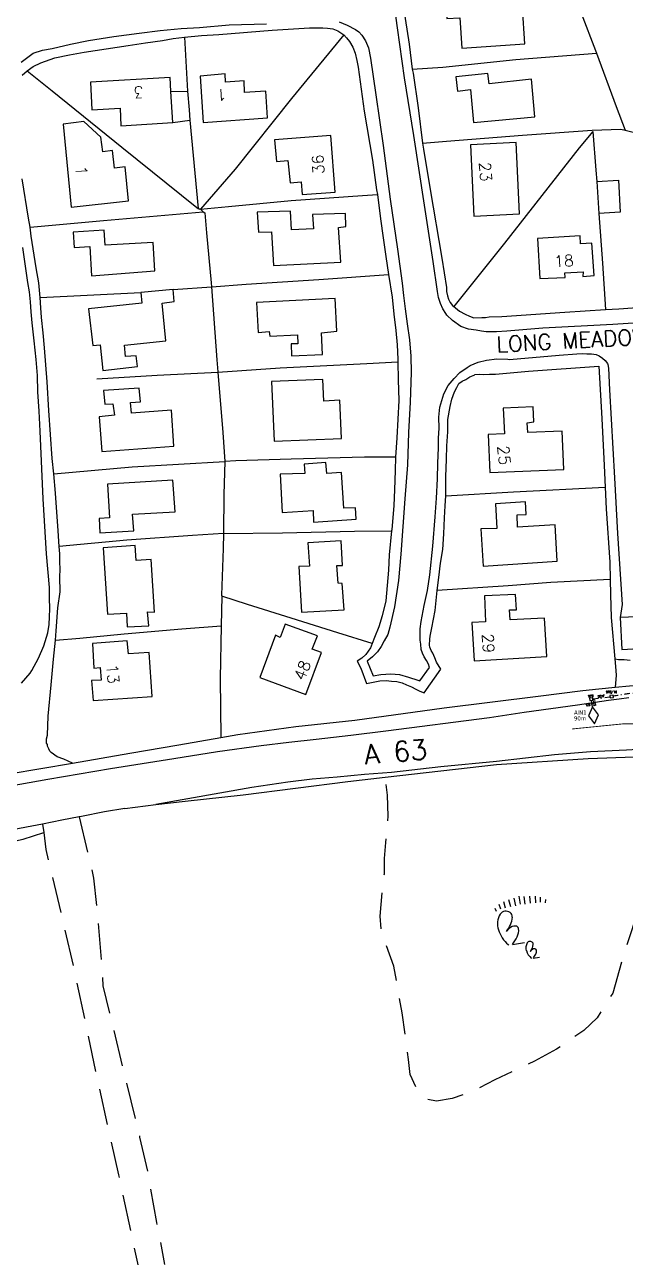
# Model space of a CAD drawing. Extents: x 441020 to 630336, y 432046 to 448236.
# Drawn here: x 628857 to 628962.4, y 447451.7 to 447668.2 of the extents above; entities that cross this region are included whole.
import ezdxf
from ezdxf.enums import TextEntityAlignment as Align

# ---------------------------------------------------------------- set-up
doc = ezdxf.new("R2010")
doc.units = 0
for name, pattern in [('1004', [6, 4, -2]), ('DASHDOT1', [2, 1, -0.5, 0, -0.5]), ('HIDDEN', [9.525, 6.35, -3.175]), ('SDLoops', [2, 1, 0, 1])]:
    doc.linetypes.add(name, pattern=pattern)
doc.layers.get('0').update_dxf_attribs({"color": 222, "linetype": 'CONTINUOUS'})
for name, color, linetype in [('BUILDOUT', 8, 'CONTINUOUS'), ('BUILDTXT', 8, 'CONTINUOUS'), ('du-EXISTINGBOX', 181, 'CONTINUOUS'), ('du-EXISTINGDUCT-F1', 181, 'DASHDOT1'), ('du-EXISTINGTEXT', 181, 'CONTINUOUS'), ('du-UTMCBOX', 40, 'CONTINUOUS'), ('du-UTMCDUCT-F1', 40, 'DASHDOT1'), ('du-UTMCTEXT', 40, 'CONTINUOUS'), ('GENLINE', 8, 'CONTINUOUS'), ('GENPECK', 8, 'HIDDEN'), ('LINES', 7, 'CONTINUOUS'), ('ROAD', 7, 'CONTINUOUS'), ('ROADTXT', 7, 'CONTINUOUS'), ('ROUGHGS', 8, 'CONTINUOUS'), ('SCRUBS', 8, 'CONTINUOUS'), ('UTC MOVA LOOP LABELS', 1, 'CONTINUOUS'), ('UTC MOVA LOOPS', 3, 'CONTINUOUS'), ('VEGSUP', 8, 'HIDDEN')]:
    doc.layers.add(name, color=color, linetype=linetype)
doc.styles.add('KTS_TAHOMA', font='tahoma.ttf')
doc.styles.get("Standard").update_dxf_attribs({"font": 'simplex'})

# ---------------------------------------------------------------- blocks, each defined once
blk = doc.blocks.new('ROUGHGS')
for p, q in [((-2.36, 0.09), (-2.43, 0.39)), ((-1.94, 0.23), (-2.02, 0.67)), ((-1.52, 0.26), (-1.59, 0.82)), ((-1.06, 0.29), (-1.11, 0.92)), ((-0.59, 0.3), (-0.62, 0.98)), ((-0.18, 0.37), (-0.18, 1.07)), ((0.24, 0.3), (0.27, 0.98)), ((0.71, 0.29), (0.76, 0.92)), ((1.17, 0.26), (1.24, 0.82)), ((1.59, 0.23), (1.67, 0.67)), ((2.01, 0.09), (2.07, 0.39))]:
    blk.add_line(p, q)
blk = doc.blocks.new('SCRUBS')
for p, q in [((-1.11, 1.69), (-0.82, 1.91)), ((-0.79, 0.46), (0.29, 0.46)), ((0.65, -0.41), (0.8, -0.3)), ((0.81, -1.03), (1.35, -1.03))]:
    blk.add_line(p, q)
for centre, radius, start, end in [((-0.13, 2.18), 1.66, 138.7006, 187.5175), ((-0.96, 2.91), 0.551, 87.9772, 138.7006), ((-0.97, 2.79), 0.669, 44.4698, 87.9772), ((-0.81, 2.95), 0.444, 344.4336, 44.4698), ((-2.6, 3.45), 2.31, 310.2992, 344.4336), ((1.05, 2.33), 2.85, 187.5175, 219.4648), ((-0.41, 1.3), 0.734, 75.3553, 124.3656), ((-1.12, 1.75), 1.1, 321.2698, 0.2267), ((-0.29, 1.75), 0.271, 0.2267, 75.3553), ((-1.35, 0.36), 0.258, 22.4906, 39.4648), ((-7.01, 6.47), 8.65, 315.9751, 321.2698), ((1.14, -0.17), 0.828, 138.7006, 187.5175), ((0.73, 0.2), 0.275, 87.9772, 138.7006), ((-0.09, 0.47), 1.15, 310.2992, 344.4336), ((0.72, 0.14), 0.335, 44.4698, 87.9772), ((0.8, 0.22), 0.222, 344.4336, 44.4698), ((1.74, -0.09), 1.43, 187.5175, 219.4648), ((0.53, -1.08), 0.129, 22.4906, 39.4648), ((1, -0.6), 0.367, 75.3553, 124.3656), ((-2.3, 1.98), 4.33, 315.9751, 321.2698), ((0.65, -0.38), 0.549, 321.2698, 0.2267), ((1.06, -0.38), 0.135, 0.2267, 75.3553)]:
    blk.add_arc(centre, radius, start, end)
blk = doc.blocks.new('SPB')
at = {"flags": 128}
blk.add_lwpolyline([(-0.275, 0.2), (-0.275, -0.2), (0.275, -0.2), (0.275, 0.2)], close=True, dxfattribs=at)
blk = doc.blocks.new('TLB')
for p, q in [((-0.1, 0.1), (-0.1, -0.1)), ((0.1, 0.1), (-0.1, 0.1)), ((0.1, -0.1), (0.1, 0.1)), ((-0.1, -0.1), (0.1, -0.1))]:
    blk.add_line(p, q)

msp = doc.modelspace()

# ---------------------------------------------------------------- linework, layer by layer
at = {"layer": 'BUILDOUT', "flags": 128}
for points in [[(628930.83, 447672.27), (628931.06, 447669.26), (628933.38, 447669.37), (628933.71, 447664.05), (628944.75, 447664.79), (628944.34, 447671.11), (628936.93, 447670.51), (628936.76, 447672.61), (628930.83, 447672.27)], [(628868.56, 447658.07), (628868.8, 447653.24), (628873.73, 447653.5), (628873.88, 447650.38), (628883.02, 447650.99), (628882.66, 447656.41), (628882.52, 447658.92), (628868.56, 447658.07)], [(628888.29, 447651.01), (628899.63, 447651.8), (628899.3, 447656.52), (628895.59, 447656.26), (628895.53, 447658.29), (628892.21, 447658.1), (628892.17, 447659.52), (628887.76, 447659.14), (628888.29, 447651.01)], [(628932.68, 447658.99), (628932.92, 447656.49), (628935.2, 447656.8), (628935.73, 447651), (628946.52, 447652), (628945.95, 447658.6), (628938.48, 447657.79), (628938.27, 447659.58), (628932.68, 447658.99)], [(628872.41, 447646.06), (628870.72, 447645.86), (628870.37, 447648.44), (628867.35, 447651.15), (628863.77, 447650.72)], [(628863.77, 447650.72), (628865.14, 447636.13), (628875.2, 447637.21), (628874.65, 447643.2), (628872.76, 447642.97), (628872.41, 447646.06)], [(628900.82, 447647.95), (628901.19, 447644.16), (628903.19, 447644.31), (628903.58, 447640.42), (628905.49, 447640.55), (628905.67, 447638.35), (628911.49, 447638.77), (628910.74, 447648.7), (628900.82, 447647.95)], [(628935.21, 447647.05), (628935.8, 447634.56), (628943.85, 447634.97), (628943.26, 447647.46), (628935.21, 447647.05)], [(628900.68, 447625.89), (628912.46, 447626.45), (628912.08, 447632.58), (628913.38, 447632.71), (628913.27, 447635.03), (628907.52, 447634.82), (628907.66, 447632.31), (628903.83, 447632.13), (628903.65, 447635.45), (628897.8, 447635.23), (628898.02, 447631.71), (628900.33, 447631.82), (628900.68, 447625.89)], [(628865.51, 447631.73), (628865.69, 447629.02), (628868.4, 447629.2), (628868.7, 447624.07), (628879.82, 447624.93), (628879.54, 447629.95), (628871.09, 447629.47), (628870.93, 447632.08), (628865.51, 447631.73)], [(628946.96, 447630.65), (628947.39, 447623.62), (628951.83, 447623.79), (628951.79, 447624.6), (628955.01, 447624.77), (628954.95, 447623.94), (628956.95, 447624.1), (628956.55, 447629.81), (628954.54, 447629.66), (628954.5, 447631.07), (628946.96, 447630.65)], [(628877.58, 447619.25), (628868.2, 447618.29), (628868.94, 447611.82), (628870.24, 447611.95), (628870.73, 447607.47), (628876.81, 447608.14), (628876.58, 447610.03), (628874.67, 447609.89), (628874.52, 447611.9), (628881.79, 447612.68), (628881.13, 447619.27), (628883.22, 447619.54), (628883.05, 447621.64), (628877.35, 447621.14), (628877.58, 447619.25)], [(628897.67, 447619.36), (628897.99, 447614.14), (628899.89, 447614.27), (628900.03, 447613.48), (628904.86, 447613.73), (628904.95, 447612.12), (628903.73, 447612.11), (628903.8, 447609.99), (628909.24, 447610.24), (628909.07, 447614.07), (628911.76, 447614.35), (628911.46, 447620.08), (628897.67, 447619.36)], [(628900.33, 447605.51), (628900.77, 447595.03), (628912.57, 447595.5), (628912.28, 447602.25), (628909.48, 447602.06), (628909.3, 447605.89), (628900.33, 447605.51)], [(628870.85, 447603.94), (628871.08, 447601.54), (628872.49, 447601.59), (628872.74, 447599.6), (628870.05, 447599.32), (628870.52, 447593.21), (628883.16, 447594.13), (628882.74, 447600.46), (628875.73, 447599.93), (628875.59, 447601.83), (628877.3, 447601.93), (628877.08, 447604.33), (628870.85, 447603.94)], [(628940.97, 447600.84), (628941.17, 447596.31), (628938.34, 447596.21), (628938.61, 447589.56), (628951.62, 447590.04), (628951.34, 447596.79), (628945.29, 447596.53), (628945.19, 447598.24), (628946.37, 447598.45), (628946.21, 447601.06), (628940.97, 447600.84)], [(628901.8, 447589.22), (628902.18, 447582.48), (628907.61, 447582.83), (628907.66, 447580.81), (628915.19, 447581.34), (628915.03, 447583.34), (628913.01, 447583.29), (628912.62, 447589.51), (628910, 447589.35), (628909.87, 447591.26), (628906.06, 447590.99), (628906.14, 447589.38), (628901.8, 447589.22)], [(628871.54, 447587.5), (628871.88, 447581.57), (628870.07, 447581.45), (628870.21, 447578.94), (628876.14, 447579.28), (628875.93, 447582.19), (628883.38, 447582.6), (628882.99, 447588.21), (628871.54, 447587.5)], [(628939.59, 447584.04), (628939.85, 447579.72), (628937.02, 447579.63), (628937.47, 447573.1), (628950.41, 447573.98), (628950.1, 447580.32), (628943.46, 447579.96), (628943.39, 447582.08), (628945, 447582.16), (628944.91, 447584.38), (628939.59, 447584.04)], [(628906.68, 447577.19), (628907, 447573.08), (628905.08, 447573.04), (628905.59, 447565.01), (628913.03, 447565.42), (628912.72, 447570.03), (628912, 447570.11), (628911.75, 447573.21), (628912.77, 447573.19), (628912.51, 447577.51), (628906.68, 447577.19)], [(628870.78, 447576.3), (628871.53, 447564.65), (628874.85, 447564.83), (628874.97, 447562.42), (628878.8, 447562.59), (628878.56, 447565.08), (628879.8, 447565), (628879.17, 447574.23), (628876.56, 447574.07), (628876.4, 447576.69), (628870.78, 447576.3)], [(628937.69, 447567.86), (628937.88, 447563.33), (628935.47, 447563.2), (628935.85, 447556.47), (628948.62, 447557.21), (628948.23, 447563.95), (628942.19, 447563.68), (628942.09, 447565.39), (628943.3, 447565.41), (628943.13, 447568.12), (628937.69, 447567.86)], [(628902.72, 447562.87), (628901.81, 447560.58), (628901.03, 447560.95), (628898.28, 447553.55), (628906.34, 447550.52), (628909.09, 447557.91), (628907.45, 447558.53), (628908.36, 447560.83), (628902.72, 447562.87)], [(628868.89, 447559.51), (628869.15, 447555.19), (628870.25, 447555.28), (628870.44, 447553.08), (628868.73, 447552.98), (628869.04, 447549.48), (628879.38, 447550.2), (628878.82, 447557.92), (628875.2, 447557.68), (628875, 447559.98), (628868.89, 447559.51)]]:
    msp.add_lwpolyline(points, dxfattribs=at)
at = {"layer": 'du-EXISTINGDUCT-F1', "flags": 128}
msp.add_lwpolyline([(629002.59, 447545.07, 0.006657), (628993.95, 447547.07, 0.012658), (628989.37, 447547.94, 0.001355), (628976.77, 447549.99, 0.007942), (628974.61, 447550.29, 0.016324), (628971.78, 447550.56, 0.007123), (628965.95, 447550.9), (628963.83, 447550.8, 0.015985), (628960.35, 447550.25)], format="xyb", dxfattribs=at)
at = {"layer": 'du-UTMCDUCT-F1', "flags": 128}
for points in [[(628956.54, 447549.02), (628956.47, 447549.55)], [(628956.69, 447549.81), (628959.66, 447550.13)]]:
    msp.add_lwpolyline(points, dxfattribs=at)
at = {"layer": 'GENLINE', "flags": 128}
for points in [[(628952.2, 447676.32), (628952.39, 447676.1), (628953.56, 447672.95), (628954.66, 447670.2), (628957.15, 447663.64), (628957.33, 447663.16), (628960.82, 447653.83), (628962.37, 447649.64)], [(628923.18, 447673.05), (628924.45, 447664.74), (628925.02, 447660.37), (628925.14, 447659.68), (628926.03, 447653.54), (628926.82, 447647.39), (628927.01, 447646.3), (628928.17, 447639.2), (628930.21, 447627.17), (628931.02, 447622.03), (628931.04, 447621.32), (628931.18, 447620.54), (628931.38, 447619.96), (628931.68, 447619.41), (628932.09, 447618.87), (628932.32, 447618.71), (628932.57, 447618.45), (628933.28, 447617.86), (628934.29, 447617.33), (628935.06, 447616.96), (628935.82, 447616.69), (628937.24, 447616.74), (628937.85, 447616.74), (628938.53, 447616.86), (628940.75, 447616.95), (628951.79, 447617.69), (628958.92, 447618.15), (628961.24, 447618.25), (628970.87, 447618.95)], [(628856.56, 447659.29), (628857.44, 447660.05), (628858.51, 447660.85), (628859.82, 447661.49), (628862.31, 447662.34), (628864.85, 447662.89), (628867.41, 447663.35), (628875.13, 447664.52), (628878.2, 447664.96), (628881.17, 447665.38), (628883.04, 447665.72), (628885.03, 447665.97), (628888.02, 447666.3), (628891.04, 447666.43), (628900.45, 447667.18), (628906.98, 447667.63), (628908.09, 447667.63), (628909.31, 447667.64), (628910.13, 447667.58), (628911.07, 447667.44), (628911.95, 447667.09), (628912.99, 447666.36), (628913.49, 447665.84), (628914, 447665.22), (628914.59, 447664.21), (628914.98, 447663.16), (628915.31, 447661.9), (628915.52, 447660.72), (628916.58, 447652.98), (628918.01, 447644.4), (628918.74, 447639.15), (628918.88, 447638.36), (628919.43, 447634.09), (628919.93, 447630.73), (628920.4, 447627.46), (628920.86, 447624.29), (628921.47, 447620.33), (628921.79, 447617.35), (628922.1, 447614.46), (628922.34, 447611.96), (628922.48, 447609.45), (628922.47, 447608.94), (628922.52, 447605.8), (628922.66, 447602.16), (628922.3, 447595.6), (628922.09, 447592.21), (628922, 447589.86), (628921.89, 447586.49), (628921.77, 447583.72), (628921.4, 447579.49), (628921.34, 447579.28), (628920.97, 447575.05), (628920.84, 447572.39), (628920.37, 447567.02), (628919.72, 447564.37), (628919.15, 447562.44), (628918.36, 447560.57), (628917.95, 447559.48), (628917.82, 447559.05), (628917.68, 447558.72), (628916.87, 447557.56), (628916.17, 447556.93), (628915.35, 447556.38), (628915.97, 447555.17), (628916.95, 447552.5), (628919.32, 447552.92), (628920.42, 447553.01), (628921.35, 447552.88), (628922.28, 447552.84), (628923.23, 447552.6), (628924.01, 447552.23), (628924.88, 447551.88), (628925.66, 447551.51), (628926.34, 447551.12), (628927.1, 447550.85), (628930.01, 447555.02)], [(628912.99, 447666.36), (628903.8, 447655.18), (628893.92, 447642.77), (628887.85, 447635.8), (628887.65, 447635.76)], [(628885.03, 447665.97), (628885.59, 447656.52), (628885.87, 447653.22), (628885.99, 447651.41), (628887.42, 447635.92)], [(628925.02, 447660.37), (628930.35, 447660.71), (628943.2, 447662.08), (628957.33, 447663.16)], [(628857.44, 447660.05), (628861.81, 447656.57), (628874.04, 447646.65), (628887.18, 447636.09), (628887.42, 447635.92)], [(628926.82, 447647.39), (628931.02, 447647.73), (628944.35, 447648.77), (628956.59, 447649.62), (628961.63, 447649.81), (628962.37, 447649.64), (628965.67, 447648.8), (628969.18, 447647.9), (628970.88, 447647.49), (628979.58, 447645.38), (628989.36, 447642.95), (628989.79, 447642.82), (628990.96, 447642.52), (628992.02, 447642.81), (628993.93, 447642.95), (628994.22, 447643)], [(628956.72, 447649.44), (628954.28, 447646.57), (628941.21, 447629.83), (628932.32, 447618.71)], [(628956.72, 447649.44), (628957.22, 447642.63), (628957.37, 447640.62), (628957.76, 447635), (628958.39, 447626.28), (628958.92, 447618.15)], [(628865.41, 447538.48), (628863.86, 447539.22), (628862.67, 447539.61), (628861.63, 447540.34), (628861.38, 447540.6), (628861.21, 447540.98), (628861.02, 447541.46), (628860.97, 447541.75), (628860.82, 447542.03), (628860.8, 447542.74), (628860.99, 447543.38), (628861.1, 447546.75), (628861.65, 447552.23), (628862.06, 447556.77), (628862.39, 447560.08), (628862.5, 447561.73), (628862.8, 447565.74), (628863.22, 447568.56), (628863.16, 447571.19), (628863.23, 447572.52), (628863.18, 447573.93), (628863.15, 447575.25), (628863.02, 447576.54), (628862.84, 447579.26), (628862.38, 447585.88), (628862.08, 447589.28), (628861.8, 447591.97), (628861.22, 447600.4), (628860.94, 447605.43), (628860.48, 447611.44), (628860.22, 447614.03), (628859.95, 447616.73), (628859.85, 447618.44), (628859.73, 447620.24), (628859.47, 447622.84), (628859, 447625.5), (628858.12, 447631.03), (628857.94, 447632.62), (628857.66, 447634.2), (628856.54, 447641.11)], [(628957.37, 447640.62), (628961.18, 447640.89), (628961.47, 447635.26), (628957.76, 447635)], [(628887.85, 447635.8), (628892.74, 447636.26), (628903.73, 447637.3), (628916.26, 447638.2), (628918.88, 447638.36)], [(628887.42, 447635.92), (628887.65, 447635.76)], [(628857.94, 447632.62), (628870.83, 447633.79), (628888.34, 447635.28)], [(628887.85, 447635.8), (628888.34, 447635.28), (628888.58, 447635.11), (628888.89, 447631.61), (628889.74, 447622.83), (628889.77, 447622.12), (628890.72, 447609.29), (628890.9, 447607.19), (628890.91, 447607.15), (628890.9, 447607.14), (628891.76, 447596.58), (628892.14, 447591.46), (628891.97, 447585.65), (628891.87, 447578.82), (628891.83, 447576.17), (628891.55, 447568), (628891.59, 447567.8), (628891.49, 447562.61), (628891.31, 447553.33), (628891.42, 447542.99)], [(628883.05, 447621.64), (628889.77, 447622.12), (628889.86, 447622.14), (628895.88, 447622.6), (628908.63, 447623.44), (628920.86, 447624.29)], [(628859.73, 447620.24), (628877.35, 447621.14)], [(628890.9, 447607.14), (628901.83, 447607.91), (628917.03, 447608.68), (628922.47, 447608.94)], [(628930.01, 447555.02), (628929.29, 447556.22), (628928.96, 447556.97), (628928.6, 447557.82), (628928.32, 447558.28), (628928.11, 447558.85), (628928.04, 447559.24), (628928.07, 447560.26), (628928.18, 447560.79), (628928.42, 447562.26), (628929, 447565.3), (628929.3, 447568.2), (628929.39, 447568.83), (628929.7, 447571.12), (628929.96, 447573.6), (628930.35, 447576.01), (628930.57, 447578.79), (628930.69, 447581.55), (628930.81, 447583.7), (628930.91, 447585.45), (628930.92, 447585.96), (628930.92, 447588.8), (628930.99, 447591.86), (628931.08, 447594.21), (628931.25, 447596.68), (628931.27, 447597.7), (628931.28, 447598.82), (628931.68, 447601.12), (628931.96, 447602.39), (628932.44, 447603.7), (628932.81, 447604.47), (628933.2, 447605.15), (628933.74, 447605.55), (628934.39, 447605.87), (628935.13, 447606.31), (628935.98, 447606.66), (628935.96, 447606.76), (628936.77, 447606.8), (628937.49, 447606.73), (628938.59, 447606.82), (628939.61, 447606.8), (628945.41, 447607.32), (628957.75, 447608.19), (628958.25, 447599.04), (628958.7, 447590.79), (628958.87, 447586.96), (628959.05, 447583.13), (628959.69, 447573.8), (628959.72, 447570.76), (628959.78, 447568.13), (628959.89, 447564.08), (628960.57, 447556.79)], [(628869.68, 447605.96), (628880.23, 447606.62), (628890.9, 447607.14)], [(628862.08, 447589.28), (628875.88, 447590.51), (628892.14, 447591.46)], [(628922.09, 447592.21), (628916.6, 447592.25), (628903.76, 447591.9), (628894.07, 447591.6), (628892.14, 447591.46)], [(628930.91, 447585.45), (628942.77, 447586.13), (628958.87, 447586.96)], [(628891.87, 447578.82), (628886.44, 447578.47), (628874.91, 447577.64), (628863.02, 447576.54)], [(628891.87, 447578.82), (628902.21, 447578.93), (628914.85, 447579.24), (628921.34, 447579.28)], [(628959.72, 447570.76), (628949.35, 447570.24), (628941.84, 447569.62), (628929.39, 447568.83)], [(628917.95, 447559.48), (628911.93, 447561.36), (628903.74, 447563.97), (628896.11, 447566.37), (628891.59, 447567.8)], [(628973, 447564.58), (628972.71, 447564.53), (628970.29, 447564.41), (628967.66, 447564.35), (628964.44, 447564.18), (628961.52, 447564.07), (628961.81, 447558.43)], [(628862.39, 447560.08), (628866.69, 447560.44), (628874.48, 447561.21), (628884.58, 447562.09), (628891.49, 447562.61)], [(628961.81, 447558.43), (628964.71, 447558.64), (628967.93, 447558.81), (628970.45, 447558.95), (628973.16, 447559.13)], [(628960.57, 447556.79), (628961.2, 447556.7), (628962.22, 447556.68), (628963.26, 447556.56)], [(628854.27, 447536.6), (628865.41, 447538.48), (628875.45, 447540.26), (628884.04, 447541.68), (628891.42, 447542.99), (628894.38, 447543.52), (628904.59, 447544.92), (628914.95, 447546.05), (628930.61, 447548.22), (628947.11, 447550.24), (628954.96, 447551.23), (628957.75, 447551.52), (628960.64, 447551.83), (628963.14, 447552.07), (628965.75, 447552.23), (628968.15, 447552.45), (628970.7, 447552.39), (628974.71, 447552.09), (628978.68, 447551.48), (628979.31, 447551.38), (628988.73, 447549.81), (628997.51, 447548.42), (629007.31, 447546.4)], [(628874.54, 447530.55), (628880, 447531.22), (628885.18, 447531.83), (628895.34, 447532.92), (628913.71, 447535.27), (628920.28, 447536.03), (628939.79, 447538.27), (628955.86, 447539.3), (628964.03, 447539.63), (628969.91, 447539.66), (628972.05, 447539.63), (628973.97, 447539.52), (628976.36, 447539.38), (628978.55, 447539.06), (628982.44, 447538.33), (628984.56, 447537.79), (628986.61, 447537.14), (628989.43, 447536.12), (629004.8, 447530.21), (629012.95, 447527.19), (629014.87, 447526.72)], [(628763.74, 447502.45), (628773.99, 447504.68), (628776.45, 447505.22), (628779.21, 447505.86), (628805.02, 447511.91), (628832.49, 447519.12), (628848.59, 447523.4), (628856.71, 447525.15), (628860.36, 447526.31)]]:
    msp.add_lwpolyline(points, dxfattribs=at)
at = {"layer": 'GENPECK', "flags": 128}
for points in [[(628882.66, 447656.41), (628885.59, 447656.52)], [(628883.02, 447650.99), (628885.99, 447651.41)], [(628960.57, 447556.79), (628960.73, 447554.79), (628960.79, 447553.88), (628960.64, 447551.83)], [(628860.1, 447527.78), (628860.36, 447526.31), (628860.69, 447523.32), (628865.56, 447502.75), (628869.54, 447483.76), (628873.47, 447466.17), (628877.02, 447449.64)], [(628866.58, 447529.04), (628869.09, 447518.31), (628869.79, 447511.53), (628870.56, 447502.62), (628870.72, 447499.4), (628877.17, 447472.82), (628878.56, 447466.67), (628880.14, 447457.81), (628881.55, 447450.44)]]:
    msp.add_lwpolyline(points, dxfattribs=at)
at = {"layer": 'LINES', "linetype": '1004', "const_width": 0.15, "flags": 128}
msp.add_lwpolyline([(628953.03, 447544.49, -0.089147), (628988.51, 447543.31, -0.011232), (629009.85, 447538.31, 3.650149)], format="xyb", dxfattribs=at)
at = {"layer": 'ROAD', "flags": 128}
for points in [[(628972.75, 447616.34), (628960.2, 447615.53), (628947.93, 447614.88), (628941.62, 447614.37), (628939.81, 447614.25), (628937.99, 447614.23), (628937.15, 447614.38), (628936.21, 447614.52), (628934.86, 447614.69), (628933.55, 447615.17), (628932.05, 447616.22), (628931.07, 447617.16), (628930.92, 447617.44), (628930.37, 447618.26), (628929.99, 447619.21), (628929.6, 447620.26), (628929.41, 447621.34), (628928.68, 447626.59), (628927.13, 447636.47), (628925.26, 447648.73), (628923.67, 447658.81), (628922.41, 447667.63), (628921.15, 447677.05)], [(628856.35, 447661.59), (628858.51, 447663.19), (628860.14, 447663.68), (628861.82, 447663.98), (628865.03, 447664.75), (628868.17, 447665.41), (628872.61, 447666.1), (628877.08, 447666.69), (628880.76, 447667.14), (628884.45, 447667.49), (628887.67, 447667.66), (628892.86, 447668.17), (628899.44, 447668.32)], [(628912.18, 447668.65), (628913.6, 447668.09), (628915.05, 447667.34), (628915.63, 447666.93), (628916.15, 447666.31), (628916.83, 447665.32), (628917.35, 447664.09), (628917.67, 447662.32), (628918.61, 447655.88), (628919.89, 447646.97), (628921.15, 447637.54), (628922.41, 447628.73), (628923.26, 447622.79), (628923.45, 447620.59), (628923.76, 447618.3), (628924.13, 447615.63), (628924.52, 447612.85), (628924.73, 447609.95), (628924.83, 447607.12), (628924.64, 447601.9), (628924.36, 447596.58), (628924.16, 447590.85), (628923.7, 447584.88), (628922.98, 447575.2), (628922.58, 447570.56), (628921.87, 447565.97), (628921.09, 447562.38), (628920.71, 447561.09), (628920.1, 447559.97), (628919.56, 447558.96), (628918.92, 447558.03), (628918.05, 447557.17), (628917.08, 447556.38), (628918.14, 447553.83), (628919.52, 447554.07), (628921.23, 447554.17), (628922.77, 447554.04), (628924.37, 447553.62), (628925.99, 447553.09), (628926.32, 447552.95), (628928.04, 447555.28)], [(628856.42, 447552.52), (628857.93, 447554.31), (628858.25, 447554.78), (628859.4, 447556.91), (628860.33, 447559.11), (628860.6, 447559.86), (628861.04, 447561.37), (628861.29, 447562.83), (628861.36, 447564.16), (628861.41, 447565.59), (628861.37, 447567.52), (628861.35, 447569.34), (628860.81, 447575.24), (628860.22, 447584.88), (628859.73, 447596.78), (628859.51, 447600.3), (628859.31, 447603.72), (628859.22, 447606.54), (628859.02, 447609.35), (628858.64, 447612.64), (628858.28, 447615.82), (628858.15, 447617.73), (628858.03, 447619.53), (628857.83, 447621.23), (628857.53, 447622.9), (628856.65, 447629.04)], [(628927.12, 447566.19), (628927.66, 447568.83), (628928.1, 447571.54), (628928.62, 447576.61), (628929.02, 447581.76), (628929.25, 447585.05), (628929.46, 447588.44), (628929.48, 447591.19), (628929.62, 447593.85), (628929.62, 447595.58), (628929.71, 447597.32), (628929.68, 447599.25), (628929.87, 447601.01), (628930.57, 447603.36), (628931.33, 447604.82), (628932.34, 447606.01), (628933.36, 447607.11), (628934.63, 447607.95), (628935.17, 447608.35), (628936.6, 447608.9), (628938.06, 447609.26), (628939.85, 447609.48), (628941.79, 447609.42), (628942.1, 447609.37), (628950.81, 447610.11), (628953.91, 447610.35), (628954.81, 447610.41), (628955.64, 447610.35), (628956.44, 447610.39), (628957.28, 447610.24), (628957.83, 447610.03), (628958.41, 447609.63), (628958.89, 447609.2), (628959.29, 447608.67), (628959.32, 447608.47)], [(628959.32, 447608.47), (628959.43, 447607.88), (628959.6, 447604.05), (628960.52, 447588.57), (628961.03, 447578.81), (628961.82, 447566.36), (628961.52, 447564.07)], [(628928.04, 447555.28), (628927.83, 447555.86), (628927.51, 447556.51), (628927.1, 447557.15), (628926.78, 447557.8), (628926.56, 447558.47), (628926.5, 447559.38), (628926.38, 447560.06), (628926.37, 447560.67), (628926.42, 447562.1), (628926.6, 447563.36), (628927.12, 447566.19)], [(628848.53, 447533.45), (628861.03, 447535.67), (628872.08, 447537.53), (628883.14, 447539.29), (628890.84, 447540.55), (628898.47, 447541.6), (628903.35, 447542.16), (628908.13, 447542.71), (628914.2, 447543.38), (628920.36, 447544.17), (628938.54, 447546.48), (628944.66, 447547.47), (628953.98, 447548.72), (628959.42, 447549.58), (628961.31, 447549.81), (628963, 447550.01)], [(629013.39, 447530.72), (629006.59, 447533.88), (628999.46, 447536.27), (628992.8, 447538.34), (628990.88, 447538.81), (628984.03, 447540.24), (628980.18, 447540.77), (628976.38, 447541.01), (628972.4, 447541.12), (628967.53, 447541.07), (628962.6, 447540.8), (628956.26, 447540.49), (628949.95, 447539.98), (628939.8, 447538.78), (628930.01, 447537.86), (628921.36, 447536.83), (628916.64, 447536.5), (628911.85, 447536.06), (628907.45, 447535.68), (628903.18, 447535.13), (628896.84, 447534.2), (628880, 447531.22)], [(628874.54, 447530.55), (628870.99, 447529.92), (628866.97, 447529.11), (628866.58, 447529.04), (628863.53, 447528.49), (628860.1, 447527.78), (628854.21, 447526.64)]]:
    msp.add_lwpolyline(points, dxfattribs=at)
at = {"layer": 'UTC MOVA LOOPS'}
for p, q in [((628956.64, 447548.4), (628955.91, 447546.81)), ((628956.64, 447548.4), (628956.56, 447548.82)), ((628957.7, 447547), (628956.64, 447548.4)), ((628955.91, 447546.81), (628956.97, 447545.41)), ((628956.97, 447545.41), (628957.7, 447547))]:
    msp.add_line(p, q, dxfattribs=at)
at = {"layer": 'VEGSUP', "flags": 128}
msp.add_lwpolyline([(628973.97, 447539.52), (628970.56, 447532.46), (628968.01, 447522.81), (628965.31, 447514.67), (628962.38, 447505.72), (628960.19, 447498.12), (628958.76, 447495.88), (628957.43, 447493.75), (628955.13, 447491.57), (628950.35, 447488.28), (628946.45, 447486.15), (628939.47, 447482.91), (628936.14, 447481.1), (628932.01, 447479.59), (628929.29, 447479.11), (628927.27, 447479.52), (628925.92, 447480.95), (628924.67, 447483.83), (628924.33, 447486.43), (628923.84, 447490.56), (628923.24, 447494.67), (628922.28, 447500.05), (628921.79, 447502.84), (628920.35, 447506.8), (628919.54, 447509.32), (628919.37, 447511.63), (628919.73, 447515.79), (628920.12, 447519.07), (628920.14, 447521.74), (628920.37, 447524.56), (628920.77, 447529.17), (628920.65, 447532.88), (628920.28, 447536.03)], dxfattribs=at)

# ---------------------------------------------------------------- block references
at = {"layer": 'du-EXISTINGBOX', "color": 10, "linetype": 'SDLoops', "zscale": 1.000001, "rotation": 7.499135668820721}
msp.add_blockref('SPB', (628960, 447550.21), dxfattribs=at)
at = {"layer": 'du-UTMCBOX', "color": 0, "zscale": 1.000001}
for name, p, rotation in [('SPB', (628956.42, 447549.74), 6.788977517551166), ('TLB', (628956.55, 447548.92), 8.622910556236903)]:
    msp.add_blockref(name, p, dxfattribs=dict(at, rotation=rotation))
at = {"layer": 'ROUGHGS', "xscale": 2, "yscale": 2, "rotation": 10.06643687963294}
msp.add_blockref('ROUGHGS', (628944.48, 447513.07), dxfattribs=at)
at = {"layer": 'SCRUBS', "xscale": 2, "yscale": 2, "rotation": 10.06643687963294}
msp.add_blockref('SCRUBS', (628944.3, 447506), dxfattribs=at)

# ---------------------------------------------------------------- texts
at = {"layer": 'BUILDTXT'}
for s, rotation, p in [('3', 183.8664, (628876.92, 447657.32)), ('1', 182.9664, (628891.52, 447656.86)), ('36', 93.4664, (628909.5, 447643.7)), ('1', 273.8664, (628865.94, 447642.47)), ('23', 274.5664, (628936.87, 447642.26)), ('18', 3.2664, (628951.69, 447625.7)), ('25', 275.1664, (628940.12, 447592.47)), ('29', 273.5664, (628937.35, 447559.47)), ('48', 68.0664, (628906.66, 447554.43)), ('13', 274.6664, (628871.48, 447554.08))]:
    msp.add_text(s, height=2, rotation=rotation, dxfattribs=at).set_placement(p, align=Align.CENTER)
at = {"layer": 'du-EXISTINGTEXT', "linetype": 'SDLoops'}
msp.add_text('SPB/10', height=0.36, dxfattribs=at).set_placement((628959.01, 447550.81))
at = {"layer": 'du-UTMCTEXT'}
for s, rotation, p in [('SPB', 7.2907, (628955.89, 447550.05)), ('SD1F', 96.1814, (628957.22, 447548.57)), ('SD1F', 4.755, (628957.57, 447550.02)), ('TLB', 9.0119, (628955.45, 447548.47))]:
    msp.add_text(s, height=0.36, rotation=rotation, dxfattribs=at).set_placement(p)
at = {"layer": 'ROADTXT'}
msp.add_text('LONG MEADOW GATE', height=2.75, rotation=3.0664, dxfattribs=at).set_placement((628939.8, 447612.01), align=Align.MIDDLE_LEFT)
msp.add_text('A 63', height=3.5, rotation=5.0496, dxfattribs=at).set_placement((628916.73, 447538.24))
at = {"layer": 'UTC MOVA LOOP LABELS', "char_height": 0.75, "attachment_point": 1, "style": 'KTS_TAHOMA'}
for s, width, insert in [('AIN1', 2.9052, (628953.4, 447547.75)), ('90m', 1.2418, (628953.4, 447546.74))]:
    msp.add_mtext_dynamic_manual_height_columns(s, width=width, gutter_width=1.8, heights=[0], dxfattribs=dict(at, insert=insert))

doc.saveas('drawing.dxf')
